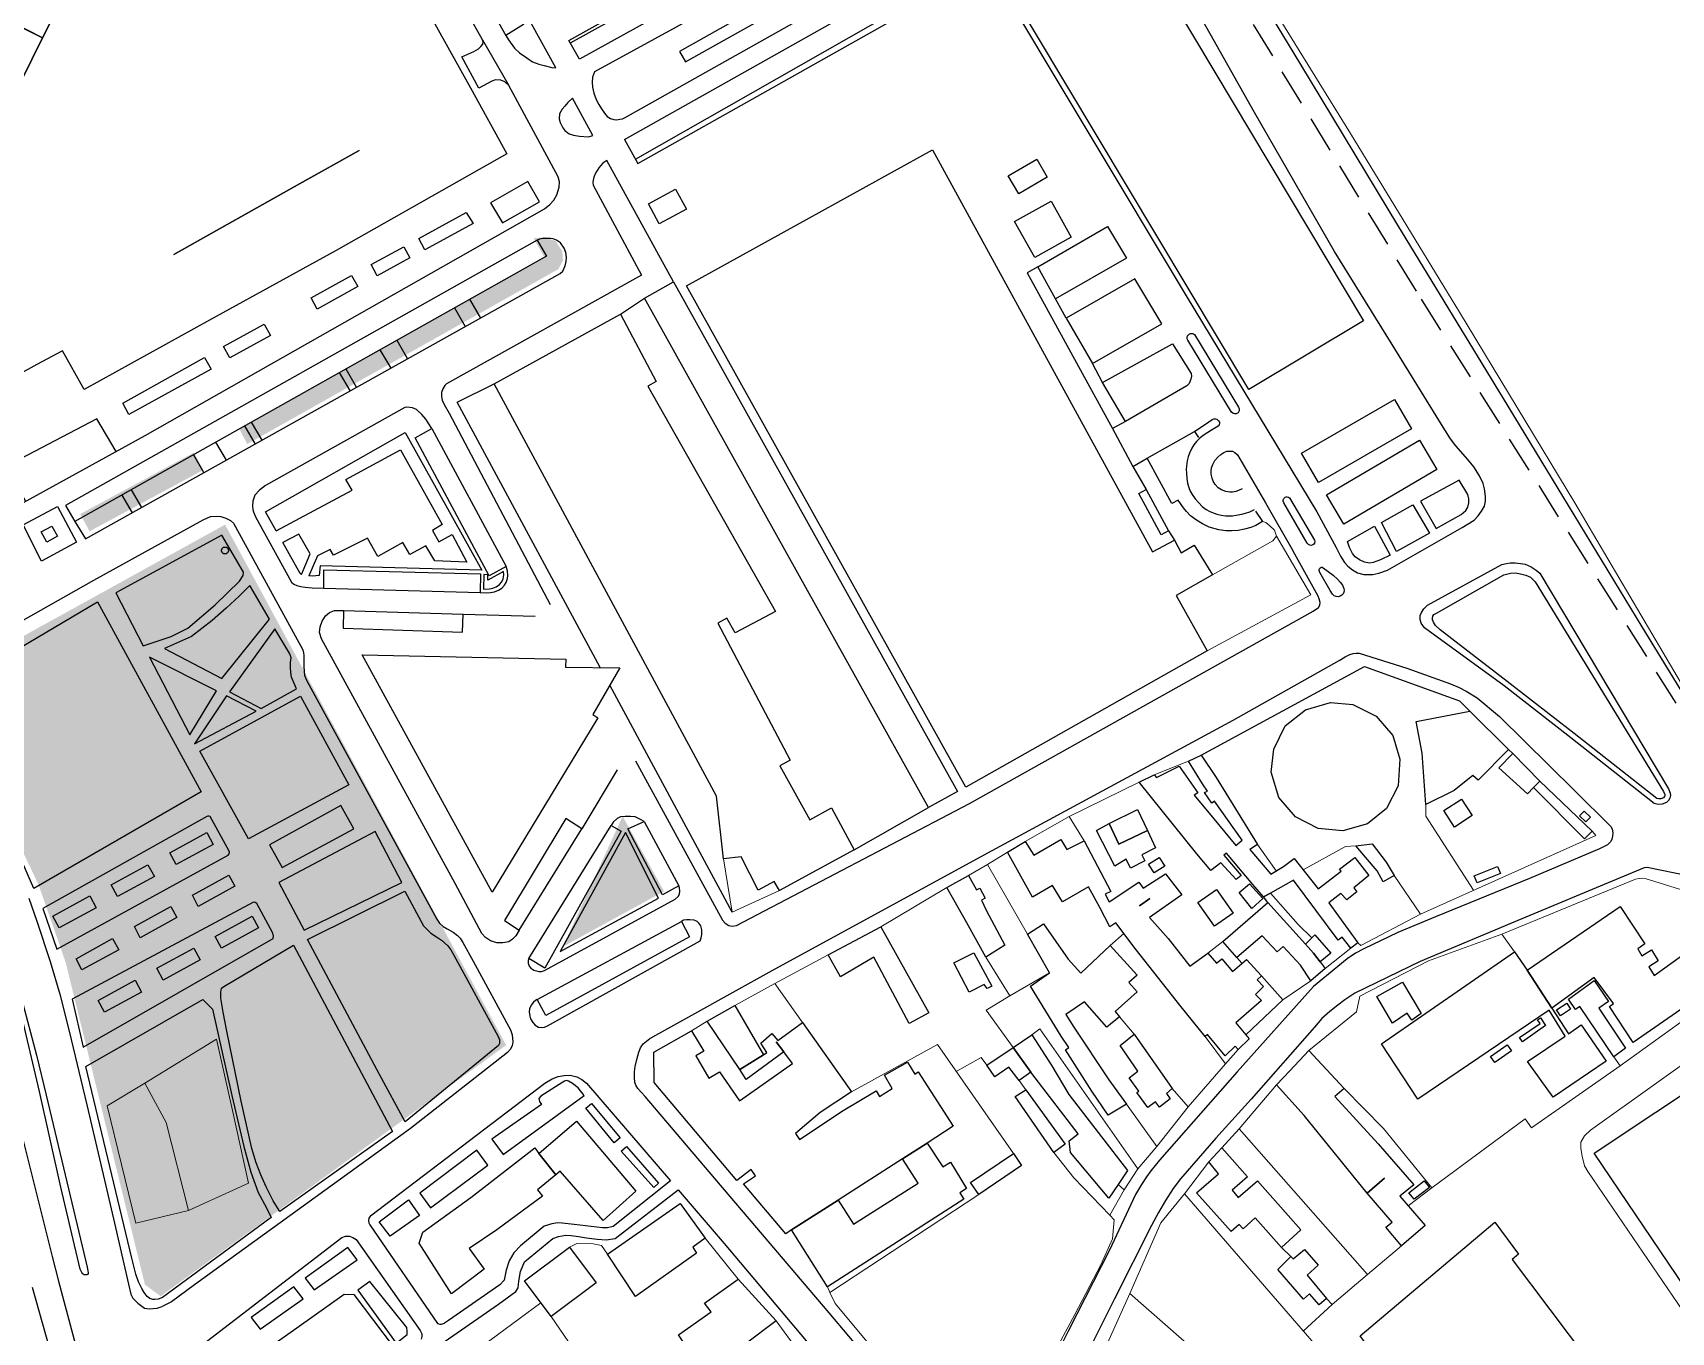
# Model space of a CAD drawing. Header units: metres. Extents: x -1319 to 2200, y -1209 to 1268.
# Drawn here: x -1086.7 to -640.7, y -487 to -133.4 of the extents above; entities that cross this region are included whole.
import ezdxf

# ---------------------------------------------------------------- set-up
doc = ezdxf.new("R2010")
doc.units = ezdxf.units.M
doc.linetypes.add('DASHED', pattern=[15, 10, -5])
for name, color, linetype, lineweight, true_color in [('CLADIRI_CONTUR', 7, 'Continuous', 25, 0x4b5962), ('LIMITA_INTERVENTIE', 7, 'DASHED', 25, 0xb65143), ('PARCELE_CONTUR', 7, 'Continuous', 13, 0xb58c63), ('PAVAJ', 7, 'Continuous', 25, 0xd1d6d2), ('STRAZI', 7, 'Continuous', 25, 0xc4cccb), ('VERDE_PLIN', 7, 'Continuous', 25, 0x286847)]:
    doc.layers.add(name, color=color, linetype=linetype, lineweight=lineweight, true_color=true_color)

msp = doc.modelspace()

# ---------------------------------------------------------------- hatches: boundary and pattern name
at = {"layer": 'VERDE_PLIN'}
h = msp.add_hatch(color=256, dxfattribs=at)
h.dxf.hatch_style = 1
h.paths.add_polyline_path([(-944.38, -190.06), (-947.35, -189.07), (-950.33, -189.33), (-947.32, -194.69), (-1030.45, -241.16), (-1028.28, -245.33), (-943.56, -197.71), (-942.33, -195.31), (-942.54, -192.86), (-944.38, -190.06)])
h = msp.add_hatch(color=256, dxfattribs=at)
h.dxf.hatch_style = 1
h.paths.add_polyline_path([(-1042.78, -247.66), (-1073.74, -264.38), (-1071.19, -269.08), (-1040.22, -252.37), (-1042.78, -247.66)])
h = msp.add_hatch(color=256, dxfattribs=at)
h.dxf.hatch_style = 1
h.paths.add_polyline_path([(-1108.86, -314), (-1108.46, -316.22), (-1085.11, -365.17), (-1077.69, -386.42), (-1056.12, -474.08), (-1051.86, -477.23), (-957.82, -408.9), (-1034.31, -267.26), (-1105.6, -306.63), (-1106.98, -307.86), (-1108.03, -309.42), (-1108.71, -311.58), (-1108.86, -314)])
h.paths.add_polyline_path([(-1034.34, -275.22), (-1034.43, -275.22), (-1034.53, -275.2), (-1034.63, -275.17), (-1034.72, -275.14), (-1034.8, -275.09), (-1034.89, -275.04), (-1034.96, -274.98), (-1035.03, -274.91), (-1035.09, -274.83), (-1035.14, -274.75), (-1035.19, -274.66), (-1035.22, -274.57), (-1035.25, -274.48), (-1035.26, -274.38), (-1035.27, -274.28), (-1035.26, -274.19), (-1035.25, -274.09), (-1035.22, -274), (-1035.19, -273.9), (-1035.14, -273.82), (-1035.09, -273.74), (-1035.03, -273.66), (-1034.96, -273.59), (-1034.88, -273.53), (-1034.8, -273.48), (-1034.71, -273.43), (-1034.62, -273.4), (-1034.53, -273.37), (-1034.43, -273.36), (-1034.33, -273.35), (-1034.23, -273.36), (-1034.14, -273.37), (-1034.04, -273.4), (-1033.95, -273.43), (-1033.86, -273.48), (-1033.78, -273.53), (-1033.71, -273.59), (-1033.64, -273.66), (-1033.58, -273.74), (-1033.52, -273.82), (-1033.48, -273.91), (-1033.44, -274), (-1033.42, -274.1), (-1033.41, -274.19), (-1033.4, -274.29), (-1033.41, -274.39), (-1033.42, -274.48), (-1033.45, -274.58), (-1033.48, -274.67), (-1033.53, -274.76), (-1033.58, -274.84), (-1033.64, -274.91), (-1033.71, -274.98), (-1033.79, -275.04), (-1033.87, -275.1), (-1033.96, -275.14), (-1034.05, -275.18), (-1034.14, -275.2), (-1034.24, -275.22), (-1034.34, -275.22)], flags=0)
h.paths.add_polyline_path([(-1057.72, -394.24), (-1066.89, -399.24), (-1068.16, -396.91), (-1058.98, -391.91), (-1057.72, -394.24)], flags=0)
h.paths.add_polyline_path([(-1041.78, -385.5), (-1050.96, -390.5), (-1052.23, -388.18), (-1043.05, -383.18), (-1041.78, -385.5)], flags=0)
h.paths.add_polyline_path([(-1025.91, -376.82), (-1035.08, -381.82), (-1036.35, -379.5), (-1027.17, -374.5), (-1025.91, -376.82)], flags=0)
h.paths.add_polyline_path([(-1070.06, -371.31), (-1079.23, -376.31), (-1080.5, -373.98), (-1071.32, -368.99), (-1070.06, -371.31)], flags=0)
h.paths.add_polyline_path([(-1054.24, -362.79), (-1063.42, -367.79), (-1064.69, -365.47), (-1055.51, -360.47), (-1054.24, -362.79)], flags=0)
h.paths.add_polyline_path([(-1038.25, -354.06), (-1047.42, -359.06), (-1048.69, -356.73), (-1039.52, -351.73), (-1038.25, -354.06)], flags=0)
h.paths.add_polyline_path([(-1014.11, -352.51), (-1012.83, -354.88), (-1017.68, -357.5), (-1018.96, -355.13), (-1014.11, -352.51)], flags=0)
h.paths.add_polyline_path([(-1008.98, -352.74), (-1011.41, -354.05), (-1012.69, -351.67), (-1010.27, -350.36), (-1008.98, -352.74)], flags=0)
h.paths.add_polyline_path([(-1002.57, -349.21), (-1007.43, -351.82), (-1008.71, -349.45), (-1003.86, -346.83), (-1002.57, -349.21)], flags=0)
h = msp.add_hatch(color=256, dxfattribs=at)
h.dxf.hatch_style = 1
h.paths.add_polyline_path([(-942.37, -382.11), (-914.84, -367.03), (-926.1, -346.6), (-942.37, -382.11)])

# ---------------------------------------------------------------- linework, layer by layer
at = {"layer": 'CLADIRI_CONTUR'}
for points in [[(-1092.74, -152.52), (-1083.99, -134.79), (-1066.25, -99.69), (-1083.99, -134.79), (-1092.74, -152.52)], [(-724.41, -211.79), (-755.65, -230.47), (-821.95, -119.6), (-790.71, -100.92), (-724.41, -211.79)], [(-1014.1, -174.53), (-997.8, -165.41), (-1014.1, -174.53), (-1048.27, -193.72), (-1014.1, -174.53)], [(-832.67, -338.73), (-908.71, -202.25), (-841.72, -165.26), (-781.85, -274.63), (-775.9, -271.52), (-774.09, -274.94), (-770.57, -272.89), (-765.59, -280.93), (-775.4, -286.5), (-767.02, -301.59), (-832.67, -338.73)], [(-818.31, -177.23), (-821.16, -172.36), (-813.4, -167.82), (-810.55, -172.69), (-818.31, -177.23)], [(-916.16, -185.38), (-919.07, -179.98), (-911.67, -175.99), (-908.76, -181.38), (-916.16, -185.38)], [(-813.94, -194.58), (-819.44, -184.78), (-809.51, -179.21), (-804.02, -189.01), (-813.94, -194.58)], [(-842.89, -344.27), (-920.17, -205.59), (-912.24, -201.17), (-834.95, -339.85), (-842.89, -344.27)], [(-898.62, -358.16), (-900.53, -341.13), (-961.11, -228.9), (-926.68, -209.96), (-917.01, -228.31), (-919.23, -229.6), (-884.54, -290.86), (-895.43, -296.7), (-897.71, -292.71), (-900.22, -294.03), (-880.47, -331.39), (-883.35, -332.89), (-875.18, -347.59), (-869.27, -344.35), (-863.09, -355.74), (-883.45, -366.8), (-884.83, -364.33), (-889.21, -366.73), (-893.86, -357.69), (-898.62, -358.16)], [(-711.39, -241.21), (-736.74, -255.83), (-741.37, -247.8), (-716.02, -233.19), (-711.39, -241.21)], [(-704.46, -252.28), (-729.81, -267.15), (-734.52, -259.12), (-709.17, -244.25), (-704.46, -252.28)], [(-777.5, -268.97), (-779.51, -270.05), (-785.62, -258.77), (-783.62, -257.68), (-777.5, -268.97)], [(-1035.14, -273.82), (-1035.09, -273.74), (-1035.03, -273.66), (-1034.96, -273.59), (-1034.88, -273.53), (-1034.8, -273.48), (-1034.71, -273.43), (-1034.62, -273.4), (-1034.53, -273.37), (-1034.43, -273.36), (-1034.33, -273.35), (-1034.23, -273.36), (-1034.14, -273.37), (-1034.04, -273.4), (-1033.95, -273.43), (-1033.86, -273.48), (-1033.78, -273.53), (-1033.71, -273.59), (-1033.64, -273.66), (-1033.58, -273.74), (-1033.52, -273.82), (-1033.48, -273.91), (-1033.44, -274), (-1033.42, -274.1), (-1033.41, -274.19), (-1033.4, -274.29), (-1033.41, -274.39), (-1033.42, -274.48), (-1033.45, -274.58), (-1033.48, -274.67), (-1033.53, -274.76), (-1033.58, -274.84), (-1033.64, -274.91), (-1033.71, -274.98), (-1033.79, -275.04), (-1033.87, -275.1), (-1033.96, -275.14), (-1034.05, -275.18), (-1034.14, -275.2), (-1034.24, -275.22), (-1034.34, -275.22), (-1034.43, -275.22), (-1034.53, -275.2), (-1034.63, -275.17), (-1034.72, -275.14), (-1034.8, -275.09), (-1034.89, -275.04), (-1034.96, -274.98), (-1035.03, -274.91), (-1035.09, -274.83), (-1035.14, -274.75), (-1035.19, -274.66), (-1035.22, -274.57), (-1035.25, -274.48), (-1035.26, -274.38), (-1035.27, -274.28), (-1035.26, -274.19), (-1035.25, -274.09), (-1035.22, -274), (-1035.19, -273.9), (-1035.14, -273.82)], [(-932.9, -319.79), (-961.64, -367.3), (-997.01, -302.69), (-941.57, -303.85), (-941.68, -306.02), (-926.91, -306.25), (-934.19, -318.93), (-932.9, -319.79)], [(-727.33, -316.24), (-720.98, -319.42), (-716.5, -324.64), (-714.56, -331.06), (-715.03, -338.29), (-718.22, -344.53), (-723.35, -348.65), (-730.06, -350.6), (-736.76, -349.94), (-742.93, -346.79), (-747.54, -341.55), (-749.63, -334.63), (-748.84, -328.4), (-745.76, -321.98), (-740.25, -317.63), (-733.41, -315.63), (-727.33, -316.24)], [(-693.22, -336.79), (-694.65, -335.49), (-699.8, -339.58), (-707.47, -343.37), (-708.53, -329.41), (-708.53, -329.41), (-710.14, -320.8), (-695.53, -318), (-684.97, -328.42), (-693.22, -336.79)], [(-764.97, -342.49), (-765.78, -343.03), (-767.7, -340.13), (-766.92, -339.76), (-768.3, -337.77), (-768.3, -337.77), (-772.13, -331.64), (-768.66, -329.96), (-764.6, -336.05), (-753.28, -354.28), (-755.37, -355.64), (-749.67, -362.34), (-746.26, -360.28), (-746.26, -360.28), (-743.36, -358.15), (-736.78, -366.32), (-730.53, -361.56), (-730.97, -361.01), (-726.77, -357.81), (-723, -362.78), (-727.13, -366.13), (-726.27, -367.16), (-729, -369.36), (-730.61, -367.6), (-733.86, -370.14), (-726.02, -381.03), (-727.89, -382.53), (-730.28, -379.48), (-731.35, -380.3), (-743.49, -363.99), (-749.76, -367.51), (-751.63, -368.57), (-754.56, -365.2), (-761.78, -356.66), (-762.49, -357.23), (-757.77, -362.73), (-759.09, -363.82), (-763.33, -359.27), (-766.03, -361.4), (-769.82, -356.87), (-785.47, -337.38), (-781.44, -335.3), (-780.78, -336.05), (-774.64, -332.95), (-769.52, -340.23), (-770.5, -340.9), (-765.18, -347.31), (-759.24, -354.57), (-757.52, -353.13), (-764.97, -342.49)], [(-679.78, -340.51), (-687.58, -333.43), (-683.82, -329.5), (-676.43, -337.07), (-678.17, -338.82), (-679.78, -340.51)], [(-662.21, -350.68), (-664.34, -352.72), (-678.17, -338.82), (-676.43, -337.07), (-662.21, -350.68)], [(-694.91, -346.43), (-699.71, -349.55), (-702.62, -345.07), (-697.82, -341.96), (-694.91, -346.43)], [(-785.99, -344.81), (-783.26, -350.49), (-791.01, -354.23), (-793.66, -348.62), (-785.99, -344.81)], [(-662.71, -346.89), (-663.95, -348.17), (-665.65, -346.52), (-664.41, -345.24), (-662.71, -346.89)], [(-789.04, -358.32), (-792.16, -360.19), (-797.14, -350.49), (-793.66, -348.62), (-791.01, -354.23), (-783.26, -350.49), (-781.08, -355.22), (-784.76, -357.08), (-783.96, -358.78), (-787.91, -360.71), (-789.04, -358.32)], [(-778.31, -362.3), (-773.9, -367.99), (-782.66, -374.15), (-777.66, -379.86), (-771.68, -387.41), (-766.82, -383.87), (-764.5, -386.63), (-763.02, -385.45), (-760.15, -388.82), (-756.28, -385.55), (-752.2, -390.03), (-753.4, -391.09), (-751.7, -392.91), (-753.87, -395.12), (-752.2, -396.73), (-759.16, -402.87), (-755.59, -407.14), (-758.55, -410.11), (-759.38, -409.15), (-762.14, -411.84), (-766.88, -406.02), (-767.52, -406.59), (-774.06, -398.45), (-786.63, -382.62), (-791.9, -375.59), (-793.53, -376.72), (-796.24, -371.47), (-799.28, -365.82), (-806.35, -369.93), (-809.1, -365.48), (-814.55, -368.66), (-821.34, -356.42), (-816.52, -353.45), (-814.2, -357.21), (-806.79, -352.98), (-805.24, -355.64), (-800.45, -353.28), (-793.26, -367.08), (-794.74, -367.82), (-793.68, -369.88), (-785.61, -364.59), (-784.46, -366.22), (-778.31, -362.3)], [(-718.25, -359.07), (-716.07, -362.76), (-719.09, -364.5), (-720.74, -361.5), (-726.57, -354.69), (-722.12, -354.12), (-718.25, -359.07)], [(-780.04, -357.86), (-778.57, -360.22), (-781.4, -361.97), (-782.94, -359.68), (-780.04, -357.86)], [(-693.53, -364.77), (-694.32, -362.85), (-687.99, -360.25), (-687.2, -362.17), (-693.53, -364.77)], [(-827.25, -384.94), (-832.38, -375.57), (-837.83, -366.04), (-831.97, -362.77), (-829.75, -366.66), (-828.84, -366.18), (-827.47, -368.88), (-828.47, -369.42), (-827.12, -372.13), (-827.12, -372.13), (-822.07, -381.67), (-827.25, -384.94)], [(-758.3, -367.38), (-755.52, -364.97), (-751.86, -368.99), (-754.83, -371.67), (-758.3, -367.38)], [(-782.58, -369.01), (-782.58, -369.01), (-785.41, -371.03), (-785.41, -371.03), (-782.58, -369.01)], [(-769.53, -370.12), (-764.43, -366.57), (-759.95, -373), (-765.05, -376.56), (-769.53, -370.12)], [(-740.24, -381.39), (-738.02, -383.83), (-736.22, -386.24), (-734.85, -388.04), (-738.83, -391.41), (-741.62, -387.1), (-746.31, -382.01), (-747.92, -383.53), (-752.03, -379.18), (-758.97, -385.09), (-762.71, -380.7), (-750.49, -370.04), (-740.24, -381.39)], [(-740.24, -381.39), (-750.49, -370.04), (-751.63, -368.57), (-749.76, -367.51), (-742.25, -376.05), (-738.51, -379.69), (-740.24, -381.39)], [(-626.54, -391.22), (-651.06, -408.22), (-657.46, -398.34), (-656.45, -397.61), (-661.69, -390.45), (-673.15, -398.84), (-679.95, -388.53), (-654.55, -371.18), (-647.85, -381.32), (-649.83, -382.73), (-648.74, -384.55), (-646.03, -382.97), (-644.26, -385.97), (-646.8, -387.59), (-645.35, -389.98), (-633.36, -381.37), (-626.54, -391.22)], [(-842.74, -400.07), (-848.13, -403), (-857.76, -384.96), (-866.83, -390.3), (-870.12, -384.32), (-855.81, -376.69), (-842.74, -400.07)], [(-793.75, -418.37), (-789, -424.93), (-793.95, -427.93), (-798.36, -421.4), (-805.57, -410.21), (-804.66, -409.5), (-806.78, -406.41), (-815.08, -392.89), (-809.94, -389.18), (-815.9, -378.74), (-811.56, -375.87), (-804.8, -385.48), (-801.43, -389.28), (-793.38, -381.79), (-786.02, -389.89), (-788.29, -391.86), (-786.09, -394.42), (-792.08, -399.78), (-790.85, -401.18), (-794.29, -404.01), (-800.39, -397.1), (-805.46, -400.6), (-803.28, -404.05), (-793.75, -418.37)], [(-733.3, -383.9), (-736.22, -386.24), (-738.02, -383.83), (-740.24, -381.39), (-738.51, -379.69), (-737.68, -378.9), (-733.3, -383.9)], [(-826.92, -393.49), (-827.69, -392.42), (-831.74, -394.47), (-835.98, -386.52), (-830.52, -383.79), (-825.57, -392.85), (-826.92, -393.49)], [(-673.15, -398.84), (-668.64, -405.78), (-665.2, -403.39), (-658.4, -413.23), (-672.86, -423.03), (-679.78, -413.38), (-669.56, -406.46), (-673.91, -399.35), (-709.7, -423.57), (-719.57, -408.51), (-683.35, -383.54), (-679.95, -388.53), (-673.15, -398.84), (-673.15, -398.84)], [(-708.72, -400.29), (-711.32, -402.11), (-712.53, -400.22), (-716.54, -402.88), (-720.78, -395.65), (-713.88, -391.73), (-708.72, -400.29)], [(-666.76, -399.16), (-668.65, -396.43), (-661.69, -391.33), (-657.81, -396.99), (-660.41, -398.88), (-653.11, -409.69), (-656.32, -412.07), (-665.61, -398.39), (-666.76, -399.16)], [(-887.78, -411.5), (-894.25, -415.54), (-903.14, -402.34), (-895.6, -398.13), (-887.78, -411.5)], [(-668.07, -399.1), (-670.83, -400.88), (-671.88, -399.27), (-669.11, -397.48), (-668.07, -399.1)], [(-879.07, -432.98), (-878, -434.56), (-866.04, -426.68), (-857.14, -421.36), (-856.2, -422.9), (-852.78, -420.69), (-854.83, -417.06), (-848.57, -413.51), (-846.59, -416.77), (-845.65, -416.17), (-836.15, -430.96), (-843.21, -435.57), (-849.95, -439.82), (-867.43, -451.1), (-880.1, -459.15), (-881.65, -460.2), (-893.19, -446.66), (-889.95, -444.47), (-891.1, -442.72), (-895.06, -445.7), (-917.5, -419.06), (-917.6, -410.8), (-907.32, -405.01), (-904.02, -410.53), (-906.21, -411.81), (-902.64, -417.88), (-899.76, -416.19), (-894.32, -424.03), (-879.86, -413.93), (-882.26, -410.73), (-892.46, -418.25), (-894.25, -415.54), (-887.78, -411.5), (-886.82, -410.87), (-888.52, -408.34), (-885.46, -405.75), (-883.82, -407.62), (-877.14, -402.78), (-863.8, -421.57), (-872.35, -427.23), (-879.07, -432.98)], [(-681.21, -408.03), (-681.99, -406.81), (-676.37, -403.01), (-677.06, -402.03), (-676.27, -401.49), (-674.92, -403.55), (-681.21, -408.03)], [(-559.07, -480.47), (-609.87, -514.9), (-661.68, -438.29), (-611.02, -404.63), (-559.07, -480.47)], [(-884.35, -408), (-884.35, -408), (-882.26, -410.73), (-884.35, -408)], [(-815.03, -416.22), (-818.2, -418.56), (-820.99, -414.85), (-824.8, -417.51), (-827.02, -414.36), (-819.85, -409.5), (-815.03, -416.22)], [(-804.22, -438.07), (-804.56, -434.97), (-802.14, -433.05), (-813.86, -417.76), (-815.03, -416.22), (-819.85, -409.5), (-814.75, -406.1), (-809.31, -414.52), (-804.63, -422.36), (-788.66, -443.04), (-791.19, -446.85), (-793.78, -450.57), (-804.22, -438.07)], [(-778.11, -422.07), (-777.04, -423.55), (-779.97, -425.78), (-781.11, -424.29), (-783.17, -425.88), (-786.13, -421.81), (-785.59, -421.43), (-788.26, -417.76), (-785.9, -416.02), (-790.68, -409.02), (-786.87, -405.93), (-776.56, -420.72), (-778.11, -422.07)], [(-685.35, -408.82), (-684.18, -410.49), (-688.68, -413.63), (-689.85, -411.95), (-685.35, -408.82)], [(-740.6, -428.02), (-748.13, -419.68), (-744.49, -415.86), (-744.49, -415.86), (-739.29, -410.39), (-729.74, -420.68), (-732.25, -422.88), (-720.49, -435.75), (-710.75, -446.87), (-714.58, -450), (-707.71, -458.01), (-714.11, -463.54), (-718.35, -458.44), (-716.67, -457.07), (-723.45, -449.14), (-740.6, -428.02)], [(-805.63, -435.88), (-808.7, -438.13), (-819.26, -422.85), (-816.38, -421.09), (-805.63, -435.88)], [(-922.53, -448.61), (-931.39, -456.61), (-943.15, -443.18), (-944.28, -444.16), (-948.95, -438.35), (-938.65, -429.59), (-922.53, -448.61)], [(-967.42, -450.34), (-950.01, -436.87), (-948.95, -438.35), (-944.28, -444.16), (-949.26, -448.28), (-947.89, -450.01), (-960.38, -459.14), (-967.89, -464.19), (-963.78, -469.87), (-972.64, -476.54), (-981.46, -462.79), (-980.52, -459.83), (-967.42, -450.34)], [(-845.64, -446.49), (-849.95, -439.82), (-843.21, -435.57), (-838.97, -442.04), (-836.88, -440.73), (-832.5, -447.87), (-834.35, -449.12), (-833.27, -450.83), (-870.33, -474.65), (-880.1, -459.15), (-867.43, -451.1), (-863.26, -457.64), (-845.64, -446.49)], [(-756.04, -444.69), (-760.18, -448.37), (-758.58, -450.33), (-753.33, -445.78), (-741.47, -459.16), (-746.79, -463.98), (-753.9, -455.86), (-757.24, -458.86), (-758.28, -457.73), (-760.49, -459.61), (-769.94, -449.09), (-763.88, -443.89), (-766.53, -440.67), (-762.98, -436.81), (-756.04, -444.69)], [(-817.51, -441.62), (-829.17, -449.57), (-831.39, -446.32), (-819.73, -438.37), (-817.51, -441.62)], [(-718.76, -445.08), (-718.76, -445.08), (-723.45, -449.14), (-718.76, -445.08)], [(-707.91, -445.86), (-706.46, -447.61), (-710.69, -450.83), (-712.1, -449.08), (-707.91, -445.86)], [(-906.97, -463.9), (-905.96, -465.51), (-922.6, -477.27), (-930.18, -465.78), (-910.44, -452), (-903.6, -461.45), (-906.97, -463.9)], [(-663.44, -494.41), (-676.04, -504.56), (-688.06, -513.99), (-699.32, -523.25), (-719.43, -496.2), (-725.37, -488), (-688.75, -457.07), (-682.29, -465.76), (-683.99, -467.23), (-663.44, -494.41)], [(-933.32, -473.59), (-945.58, -482.75), (-952.82, -473.06), (-940.56, -463.9), (-933.32, -473.59)], [(-744.24, -466.44), (-743.63, -467.08), (-740.54, -464.49), (-736.77, -468.74), (-739.83, -471.51), (-734.55, -477.85), (-736.55, -479.54), (-739.11, -476.59), (-740.81, -478.01), (-747.81, -469.97), (-744.24, -466.44)], [(-910.86, -487.77), (-902.03, -481.43), (-903.78, -479.09), (-894.64, -472.54), (-884.36, -483.92), (-909.63, -502.96), (-914.45, -496.09), (-908.28, -491.65), (-910.86, -487.77)], [(-997.46, -497.75), (-1002.71, -490.64), (-1008.14, -494.92), (-1009.28, -493.33), (-1011.57, -495.29), (-1010.88, -496.31), (-1016.95, -500.83), (-1015.46, -502.65), (-1017.79, -505.34), (-1013.61, -506.59), (-1016.41, -516.53), (-1032.85, -512.11), (-1028.67, -497.19), (-1026.51, -494.09), (-1014.77, -485.82), (-1001.94, -476.66), (-999.28, -476.79), (-988.53, -490.94), (-997.46, -497.75)]]:
    msp.add_lwpolyline(points, close=True, dxfattribs=at)
msp.add_lwpolyline([(-979.88, -126.25), (-967.47, -148.42), (-957.58, -166.37), (-1004.07, -192.67), (-1038.56, -211.63), (-1072.66, -230.46), (-1072.66, -230.46), (-1078.56, -219.94), (-1085.52, -223.72), (-1104.32, -233.99), (-1134.94, -177.95), (-1116.14, -167.68), (-1111.09, -164.46), (-1115.6, -155.3), (-1101.61, -126.04), (-1083.99, -134.79), (-1101.55, -125.92)], dxfattribs=at)
at = {"layer": 'LIMITA_INTERVENTIE'}
msp.add_lwpolyline([(-777.95, -92.81), (-708.79, -205.91), (-637.4, -319.06), (-621.32, -348.3), (-602.52, -376.86), (-577.73, -400.07), (-531.44, -357), (-471.65, -306.41), (-388.05, -236.36), (-327.6, -183.05), (-308.76, -150.97), (-299.9, -144.02), (-291.98, -130.58), (-507.35, -13.82), (-531.17, -0.14), (-554.31, 15.8), (-573.48, 33), (-777.95, -92.81)], close=True, dxfattribs=at)
at = {"layer": 'PARCELE_CONTUR'}
for points in [[(-767.54, -96.82), (-727.96, -160.83), (-698.29, -209.47), (-666.94, -261.33), (-634, -317.21), (-633.43, -317.66), (-632.79, -318.18), (-631.96, -318.45), (-631.1, -318.16), (-626.79, -315.43)], [(-751.96, -266.44), (-751.03, -266.7), (-749.93, -267.54), (-748.72, -268.79), (-748.13, -270.44), (-749.16, -271.65), (-765.59, -280.93)], [(-748.13, -270.44), (-738.76, -286.33), (-767.02, -301.59)], [(-684.97, -328.42), (-683.82, -329.5)], [(-781.44, -335.3), (-772.13, -331.64)], [(-804.54, -346.7), (-785.47, -337.38)], [(-707.47, -343.37), (-707.51, -346.62), (-694.49, -366.76)], [(-816.52, -353.45), (-804.54, -346.7), (-800.45, -353.28)], [(-708.94, -373.25), (-661.25, -351.82), (-662.21, -350.68)], [(-826.78, -359.77), (-821.34, -356.42)], [(-753.28, -354.28), (-748.25, -361.48)], [(-726.57, -354.69), (-729.38, -354.83), (-740.89, -361.21)], [(-898.62, -358.16), (-896.33, -372.68), (-883.45, -366.8)], [(-831.97, -362.77), (-826.78, -359.77), (-815.9, -378.74)], [(-726.02, -381.03), (-725.2, -381.79), (-708.94, -373.25), (-716.07, -362.76)], [(-656.32, -412.07), (-654.6, -414.5), (-616.07, -386.73), (-635.81, -367.28), (-647.79, -363.51), (-648.56, -363.47), (-649.44, -363.55), (-650.46, -363.77), (-686.84, -378.71), (-683.35, -383.54)], [(-855.81, -376.69), (-837.83, -366.04)], [(-793.38, -381.79), (-789.69, -378.54)], [(-686.84, -378.71), (-706.76, -385.96), (-725.48, -395.56), (-726.32, -399.81), (-739.29, -410.39)], [(-766.82, -383.87), (-762.71, -380.7)], [(-734.85, -388.04), (-727.89, -382.53)], [(-877.14, -402.78), (-884.68, -392.12), (-870.12, -384.32)], [(-827.25, -384.94), (-820.73, -395.52), (-809.94, -389.18)], [(-758.97, -385.09), (-757.54, -386.61)], [(-895.6, -398.13), (-884.68, -392.12)], [(-756.5, -406.05), (-746.41, -396.58), (-752.2, -390.03)], [(-746.41, -396.58), (-738.83, -391.41)], [(-819.85, -409.5), (-827.14, -399.41), (-820.73, -395.52)], [(-609.15, -393.84), (-662.63, -432), (-664.31, -433.54), (-665.26, -435.3), (-665.26, -437.06), (-664.97, -439.11), (-664.31, -441.75), (-663.43, -443.29), (-613.05, -517.15)], [(-790.85, -401.18), (-786.87, -405.93)], [(-907.32, -405.01), (-903.14, -402.34)], [(-789.58, -448.27), (-785.84, -442.55), (-812.51, -404.46), (-814.75, -406.1)], [(-1056.17, -419.25), (-1036.68, -407.31), (-1032.43, -425.9), (-1027.93, -446.5), (-1044.23, -453.9)], [(-863.8, -421.57), (-840.44, -408.75), (-819.73, -438.37)], [(-772.14, -425.7), (-762.05, -413.95), (-767.52, -406.59)], [(-762.05, -413.95), (-758.55, -410.11)], [(-827.02, -414.36), (-828.53, -412.22), (-835.32, -416.07)], [(-729.74, -420.68), (-719, -431.56), (-705.81, -447.75), (-680.46, -428.96), (-678.74, -431.42), (-654.6, -414.5)], [(-818.2, -418.56), (-816.38, -421.09)], [(-1066.43, -425.37), (-1058.62, -457.31), (-1044.23, -453.9), (-1050.31, -429.98), (-1056.17, -419.25), (-1066.43, -425.37)], [(-780.72, -436.49), (-772.14, -425.7), (-776.56, -420.72)], [(-748.13, -419.68), (-758.26, -431.64), (-723.32, -471.31), (-714.11, -463.54)], [(-789, -424.93), (-780.72, -436.49), (-785.84, -442.55)], [(-758.26, -431.64), (-762.98, -436.81)], [(-808.7, -438.13), (-803.28, -444.97), (-793.46, -455.12), (-789.58, -448.27), (-791.19, -446.85)], [(-766.53, -440.67), (-773.21, -449.37), (-737.9, -490.13), (-744.6, -497.27)], [(-829.17, -449.57), (-869.67, -476.18)], [(-753.97, -504.55), (-756.43, -506.69), (-764.34, -497.24), (-788.04, -476.47), (-779.65, -457.24), (-773.21, -449.37)], [(-705.81, -447.75), (-712.33, -452.63)], [(-870.33, -474.65), (-869.67, -476.18), (-868.24, -479.22), (-838.13, -515.3), (-835.64, -515.96), (-831.32, -516.03), (-828.24, -514.86), (-821.24, -508.63), (-817.14, -504.05), (-812.05, -496.91), (-808.72, -492.77), (-803, -482.15), (-795.93, -468.67), (-792.75, -461.56), (-792.34, -456.47), (-793.46, -455.12)], [(-940.56, -463.9), (-938.59, -462.83), (-934.12, -462.97), (-931.85, -463.39), (-930.18, -465.78)], [(-903.6, -461.45), (-894.64, -472.54)], [(-746.79, -463.98), (-744.24, -466.44)], [(-734.55, -477.85), (-732.99, -479.51), (-723.32, -471.31)], [(-788.04, -476.47), (-795.73, -493.61), (-790.42, -498.34)], [(-898.22, -516.31), (-931.63, -543.37), (-966.06, -492.09), (-948.39, -478.99)], [(-732.99, -479.51), (-740.85, -486.72)], [(-945.58, -482.75), (-929.07, -506.89), (-914.45, -496.09)], [(-884.36, -483.92), (-878.21, -492.22)]]:
    msp.add_lwpolyline(points, dxfattribs=at)
at = {"layer": 'PAVAJ'}
for points in [[(-1002.22, -55.24), (-997.11, -52.63), (-980.55, -82.92), (-953.08, -131.12), (-957.9, -134.18)], [(-937.82, -140.59), (-940.72, -135.48), (-856.03, -88.3), (-852.48, -94.25)], [(-940.32, -136.17), (-855.51, -89.18)], [(-909.02, -141.28), (-853.89, -110.41), (-855.57, -107.48), (-910.59, -138.54), (-909.02, -141.28)], [(-922.61, -167.84), (-838.95, -120.13), (-841.99, -115.13)], [(-944.25, -142.99), (-950.92, -130.97)], [(-934.21, -161.39), (-939.78, -151.19)], [(-925.61, -162.42), (-921.98, -168.98)], [(-912.24, -201.17), (-930.42, -168.15)], [(-958.78, -185.09), (-948.71, -179.38), (-951.9, -173.9), (-962.04, -179.73), (-958.78, -185.09)], [(-981.58, -189.4), (-968.69, -182.34), (-966.78, -185.27), (-979.93, -192.48), (-981.58, -189.4)], [(-949.4, -189.89), (-1077.73, -262.03), (-1075.21, -266.41)], [(-994.53, -196.51), (-985.67, -191.65), (-984.02, -194.62), (-992.88, -199.59), (-994.53, -196.51)], [(-1010.88, -205.54), (-999.89, -199.46), (-998.14, -202.48), (-1009.23, -208.62), (-1010.88, -205.54)], [(-813.07, -197.09), (-815.97, -198.75), (-792.78, -241.1)], [(-971.9, -208.26), (-968.93, -213.38)], [(-967.8, -205.95), (-964.82, -211.08)], [(-926.68, -209.96), (-920.17, -205.59)], [(-805.41, -211.08), (-808.27, -205.77)], [(-1034.7, -218.83), (-1023.71, -212.75), (-1021.96, -215.77), (-1033.05, -221.9), (-1034.7, -218.83)], [(-987.6, -217.1), (-984.66, -222.16)], [(-1062.13, -234.21), (-1039.95, -221.79), (-1038.12, -224.91), (-1060.48, -237.29), (-1062.13, -234.21)], [(-992.15, -219.66), (-989.22, -224.71)], [(-1003.22, -225.89), (-1000.31, -230.91)], [(-1001.44, -224.89), (-998.52, -229.91)], [(-795.49, -228.59), (-798.21, -223.42)], [(-932.22, -306.17), (-971.16, -233.97), (-961.11, -228.9)], [(-1063.98, -247.35), (-1069.26, -238.43), (-1093.81, -251.33), (-1088.63, -260.91)], [(-1028.99, -240.39), (-1026.12, -245.33)], [(-1027.17, -239.37), (-1024.31, -244.31)], [(-1036.91, -244.85), (-1034.06, -249.76)], [(-1020.41, -268.97), (-1023.35, -263.74), (-985.28, -242.2), (-964.43, -279.66), (-1008.42, -278.51), (-1008.7, -281.1), (-1010.55, -281.3), (-1011.5, -281.23)], [(-978.05, -241.12), (-957.77, -278.66)], [(-753.85, -263.57), (-751.96, -266.44), (-753.77, -267.49), (-755.13, -268.07), (-756.87, -268.53), (-758.59, -268.86), (-760.26, -268.95), (-761.91, -268.92), (-763.83, -268.7), (-766.45, -267.96), (-768.3, -267.08), (-769.93, -266.06), (-771.52, -264.83), (-772.6, -263.72), (-773.46, -262.65), (-774.93, -260.64), (-776.59, -261.52), (-783.32, -249.21), (-770.42, -241.88), (-769.34, -243.58)], [(-1042.92, -248.24), (-1040.08, -253.12)], [(-1020.41, -268.97), (-999.76, -257.9), (-1001.44, -254.97), (-986.57, -246.92), (-975.22, -267.21), (-977.85, -268.89), (-976.1, -271.9), (-972.5, -269.94), (-968.48, -277.46), (-977.19, -277.1), (-979.69, -273), (-984.01, -275.41), (-985.91, -272.12), (-992.72, -275.93), (-995.58, -270.98), (-1004.81, -275.6), (-1005.7, -274.07), (-1009.17, -275.71), (-1011.5, -281.23)], [(-787.22, -251.48), (-783.62, -257.68)], [(-1059.85, -257.77), (-1057.04, -262.6)], [(-708.91, -260.84), (-704.64, -268.28), (-697.9, -264.48), (-696.62, -263.39), (-696.03, -262.51), (-695.74, -261.37), (-695.81, -260.27), (-696.07, -259.1), (-698.41, -255.14), (-708.91, -260.84)], [(-1089.25, -267.34), (-1079.95, -262.32), (-1074.75, -271.99), (-1084.24, -277.19), (-1089.25, -267.34)], [(-1062.4, -259.2), (-1059.6, -264.03)], [(-719.56, -266.66), (-711.07, -261.9), (-706.52, -269.56), (-715.43, -274.54), (-719.56, -266.66)], [(-1084.36, -269.21), (-1081.49, -267.67), (-1079.95, -270.44), (-1082.81, -272.03), (-1084.36, -269.21)], [(-1064.09, -285.86), (-1056.62, -300.22), (-1048.96, -297.69), (-1044.49, -295.42), (-1037.02, -289.12), (-1030.36, -282.63), (-1029.4, -281.1), (-1029.33, -280.18), (-1035.23, -270.14), (-1064.09, -285.86)], [(-1013.52, -280.83), (-1011.15, -275.19), (-1014.21, -269.88), (-1018.63, -272.15)], [(-777.5, -268.97), (-775.9, -271.52)], [(-728.79, -271.83), (-721.43, -267.69), (-717.18, -275.56), (-719.86, -276.85), (-721.84, -277.54), (-722.79, -277.73), (-724.14, -277.51), (-725.5, -276.85), (-726.74, -276), (-727.48, -275.12), (-728.28, -273.48), (-728.79, -271.83)], [(-1013.52, -280.83), (-1013.91, -280.57), (-1018.63, -272.15)], [(-963.88, -280.87), (-964, -284.81), (-962.36, -284.69), (-961.42, -284.52), (-960.49, -284.22), (-959.65, -283.56), (-959, -282.78), (-958.63, -281.98), (-958.48, -280.89), (-958.57, -279.97), (-962.79, -282.35), (-962.79, -280.91), (-963.88, -280.87)], [(-1027.61, -283.84), (-1030.47, -286.74), (-1033.98, -289.96), (-1037.83, -293.33), (-1040.65, -295.56), (-1043.47, -297.72), (-1050.81, -300.98), (-1035.19, -309.12), (-1022.22, -292.96), (-1027.61, -283.84)], [(-1007.45, -284.52), (-964.92, -285.74)], [(-1069.05, -288.31), (-1040.85, -339.96), (-1086.38, -366.29), (-1091.88, -353.61), (-1096.06, -344.27), (-1102.28, -331.12), (-1105.72, -324.76), (-1107.62, -321.61), (-1108.76, -318.38), (-1108.98, -316.66), (-1108.83, -314.94), (-1108.47, -313.36), (-1107.81, -312.05), (-1106.6, -310.87), (-1104.55, -309.26), (-1069.05, -288.31)], [(-1002.08, -290.62), (-969.5, -291.64)], [(-1033.08, -312.72), (-1024.5, -317.32), (-1014.9, -311.9), (-1016.22, -308.75), (-1016.44, -307.54), (-1016.51, -306.11), (-1016.47, -304.76), (-1016.36, -303.48), (-1016.69, -302.41), (-1020.76, -295.6), (-1033.08, -312.72)], [(-1043.93, -324.43), (-1036.67, -312.52), (-1054.92, -303.29), (-1043.93, -324.43)], [(-768.66, -329.96), (-724.14, -305.86), (-698.36, -315.16), (-695.53, -318)], [(-896.33, -372.68), (-929.62, -310.97)], [(-1042.61, -326.92), (-1025.83, -318.02), (-1033.89, -313.88), (-1042.61, -326.92)], [(-1041.22, -328.93), (-1013.82, -313.91), (-1000.67, -338.05), (-1027.92, -352.78), (-1041.22, -328.93)], [(-1080.13, -382.76), (-1033.47, -357.19), (-1033.18, -356.86), (-1033.14, -356.42), (-1033.23, -356.07), (-1038.34, -346.64), (-1038.71, -346.55), (-1039.02, -346.57), (-1039.27, -346.7), (-1083.91, -371.73), (-1080.13, -382.76)], [(-1018.8, -360.58), (-999.24, -350.07), (-1002.83, -343.73), (-1022.24, -354.39), (-1018.8, -360.58)], [(-863.09, -355.74), (-842.89, -344.27)], [(-1037.57, -354.26), (-1047.62, -359.74), (-1049.37, -356.53), (-1039.32, -351.06), (-1037.57, -354.26)], [(-1012.83, -377.65), (-986.16, -364.68), (-993.42, -350.76), (-1019.68, -364.64), (-1012.83, -377.65)], [(-954.24, -377.64), (-937.25, -350.03)], [(-951.67, -385.35), (-929.27, -349.1)], [(-943.08, -383.42), (-916.37, -368.94), (-925.35, -351.05), (-943.08, -383.42)], [(-920.25, -348), (-910.85, -365.54)], [(-1053.56, -362.99), (-1063.62, -368.47), (-1065.36, -365.27), (-1055.31, -359.79), (-1053.56, -362.99)], [(-1043.19, -368.11), (-1033.3, -362.65), (-1031.64, -365.67), (-1041.66, -371.13), (-1043.19, -368.11)], [(-1069.38, -371.51), (-1079.43, -376.99), (-1081.18, -373.79), (-1071.12, -368.31), (-1069.38, -371.51)], [(-1072.95, -409.44), (-1021.2, -379.85), (-1021.13, -379.22), (-1021.31, -378.42), (-1025.67, -370.32), (-1026.14, -370.07), (-1026.62, -370.03), (-1075.96, -396.36), (-1072.95, -409.44)], [(-1011.84, -380.16), (-985.39, -367.04), (-980.27, -376.42), (-978.29, -378.4), (-976.75, -379.42), (-975.1, -380.52), (-974.55, -381.04), (-973.67, -381.84), (-972.9, -382.98), (-972.03, -384.41), (-959.94, -406.53), (-959.61, -407.48), (-959.64, -408.43), (-959.9, -408.98), (-985.32, -429.77), (-992.32, -416.93), (-1011.84, -380.16)], [(-1058.98, -376.64), (-1049.09, -371.18), (-1047.42, -374.2), (-1057.44, -379.66), (-1058.98, -376.64)], [(-1025.23, -377.02), (-1035.28, -382.5), (-1037.03, -379.3), (-1026.97, -373.82), (-1025.23, -377.02)], [(-949.35, -396.47), (-910.09, -375.22)], [(-1074.82, -385.38), (-1064.93, -379.92), (-1063.27, -382.94), (-1073.28, -388.4), (-1074.82, -385.38)], [(-1041.11, -385.7), (-1051.16, -391.18), (-1052.9, -387.98), (-1042.85, -382.5), (-1041.11, -385.7)], [(-1034.62, -392.9), (-1015.65, -381.7), (-988.76, -432.37), (-1019.39, -454.15), (-1021.22, -451.22), (-1023.12, -447.41), (-1024.59, -444.18), (-1025.83, -440.96), (-1027, -437), (-1029.93, -424.11), (-1033.82, -405.06), (-1034.84, -399.94), (-1035.43, -396.13), (-1035.43, -394.44), (-1035.28, -393.42), (-1034.62, -392.9)], [(-1057.04, -394.44), (-1067.09, -399.92), (-1068.84, -396.71), (-1058.78, -391.24), (-1057.04, -394.44)], [(-1072.2, -414.72), (-1040.41, -396.44), (-1037.78, -399.14), (-1032.47, -422.62), (-1029.25, -436.46), (-1027.31, -443.48), (-1025.32, -448.96), (-1023.05, -453.21), (-1021.73, -455.78), (-1051.33, -477.61), (-1052.5, -478.01), (-1053.56, -478.12), (-1054.02, -478.1), (-1054.79, -477.83), (-1055.5, -477.26), (-1056.34, -476.21), (-1056.98, -475.15), (-1057.85, -473.27), (-1058.58, -471.21), (-1059.71, -466.82), (-1072.2, -414.72)], [(-958.63, -438.67), (-936.56, -422.57), (-938.24, -420.54), (-939.75, -419.37), (-940.8, -418.68), (-941.39, -418.53), (-941.95, -418.67), (-942.42, -418.96), (-948.37, -422.81), (-948.89, -423.43), (-948.7, -424.24), (-948.15, -425.04), (-961.74, -434.46), (-958.63, -438.67)], [(-934.62, -424.81), (-926.82, -434.15), (-928.4, -435.5), (-936.12, -426.07), (-934.62, -424.81)], [(-925.03, -436.45), (-916.35, -446.45), (-917.64, -447.67), (-926.47, -437.73), (-925.03, -436.45)], [(-978.37, -453.14), (-962.77, -441.55), (-965.83, -437.48), (-981.34, -449.16), (-978.37, -453.14)], [(-984.38, -451.03), (-981.41, -455.21), (-989.41, -460.89), (-992.38, -456.95), (-984.38, -451.03)], [(-1010.02, -475.52), (-998.37, -467.28), (-1000.86, -463.94), (-1012.51, -472.33), (-1010.02, -475.52)], [(-1024.74, -486.21), (-1013.09, -477.97), (-1015.59, -474.64), (-1027.23, -483.03), (-1024.74, -486.21)], [(-998.22, -475.59), (-987.75, -489.95), (-984.74, -487.61), (-984.74, -486.62), (-984.82, -485.77), (-994.93, -473.17), (-998.22, -475.59)]]:
    msp.add_lwpolyline(points, dxfattribs=at)
at = {"layer": 'STRAZI'}
for points in [[(-1002.22, -55.24), (-957.9, -134.18)], [(-965.25, -148.45), (-969.87, -140), (-966.64, -138.48), (-965.36, -137.79), (-964.66, -137.13), (-964.19, -136.5), (-964.08, -135.88), (-964.22, -135.3), (-997.48, -76.07)], [(-925.61, -162.42), (-842.68, -115.75), (-841.99, -115.13), (-840.67, -112.75), (-840.04, -110.7), (-839.82, -109.09), (-839.84, -107.71), (-840.06, -106.73), (-841.09, -104.44), (-843.8, -99.82), (-845.67, -97.51), (-847.06, -96.31), (-849.18, -95.24), (-850.57, -94.73), (-852.48, -94.25), (-853.72, -94.25), (-854.86, -94.58), (-937.82, -140.59)], [(-770.16, -94.87), (-741.62, -142.01), (-715.17, -185.75), (-686.42, -232.92), (-668.77, -262.01), (-648.73, -295.08), (-634.22, -318.74), (-633.53, -319.48), (-632.65, -319.77), (-631.7, -319.7), (-620.6, -313.14), (-619.65, -314.83), (-612.99, -310.99)], [(-851.67, -99.05), (-933.79, -144.07), (-934.27, -145.53), (-934.42, -146.89), (-934.34, -148.24), (-933.98, -149.89), (-933.28, -151.56), (-932.55, -152.93), (-931.89, -154.07), (-931.03, -155.28), (-930.3, -156.17), (-929.4, -156.72), (-928.46, -157), (-927.68, -157.09), (-926.89, -156.96), (-926.14, -156.8), (-925.37, -156.49)], [(-826.56, -115.17), (-772.72, -204.98), (-737.12, -263.73), (-731.92, -273.44), (-730.67, -275.82), (-729.65, -277.58), (-728.73, -278.6), (-727.45, -279.59), (-726.13, -280.33), (-724.33, -280.8), (-721.88, -280.8), (-720.27, -280.47), (-717.92, -279.67), (-697.56, -268.06), (-694.34, -266.04), (-693.24, -264.87), (-692.36, -263.62), (-691.55, -262.23), (-691.26, -260.84), (-691.26, -259.63), (-691.48, -257.54), (-691.88, -256.04), (-692.91, -253.99), (-694.45, -251.54), (-696.09, -249.56), (-699.35, -245.82), (-700.78, -243.92), (-702.8, -240.77), (-716.64, -218.28), (-732.39, -192.97), (-754.11, -155.09), (-784.74, -100.74)], [(-925.37, -156.49), (-845.45, -111.51)], [(-921.98, -168.98), (-831.55, -118.03)], [(-964.22, -135.3), (-957.08, -147.79)], [(-957.9, -134.18), (-957.2, -135.33), (-955.5, -137.62), (-954.21, -138.85), (-952.2, -140.22), (-950.63, -141.28), (-948.92, -141.97), (-947.47, -142.33), (-945.37, -142.85), (-944.25, -142.99)], [(-1091.8, -262.65), (-1056.05, -242.98), (-947.34, -181.3), (-945.95, -180.13), (-944.85, -178.96), (-944.04, -177.49), (-943.42, -175.44), (-943.27, -174.01), (-943.64, -172.58), (-957.08, -147.79), (-958.18, -146.8), (-959.28, -146.32), (-960.71, -146.25), (-961.7, -146.58), (-965.25, -148.45)], [(-939.78, -151.19), (-940.99, -152.36), (-941.83, -153.38), (-942.57, -154.24), (-943.32, -155.51), (-943.35, -156.79), (-943.08, -157.85), (-942.42, -159.26), (-941.82, -160.03), (-940.63, -160.91), (-939.44, -161.31), (-937.88, -161.55), (-935.41, -161.71), (-934.21, -161.39)], [(-930.42, -168.15), (-930.95, -168.57), (-931.46, -168.93), (-932.12, -169.59), (-932.6, -170.18), (-933.04, -170.86), (-933.5, -171.66), (-933.92, -172.73), (-934.14, -173.48), (-934.19, -174.17), (-934.12, -174.87), (-920.95, -199.37), (-974.03, -228.97), (-974.53, -229.44), (-975.02, -230.31), (-975.41, -231.27), (-975.43, -232.38), (-975.24, -233.4), (-974.67, -234.59), (-973.29, -236.93)], [(-813.07, -197.09), (-794.17, -186.17), (-788.97, -194.74), (-808.27, -205.77), (-813.07, -197.09)], [(-1072.32, -271.13), (-943.12, -198.96), (-942.42, -198.26), (-941.76, -196.87), (-941.44, -195.68), (-941.35, -194.61), (-941.56, -193.18), (-942.05, -192.07), (-943.04, -190.59), (-944.1, -189.81), (-945.01, -189.48), (-945.74, -189.42), (-946.89, -189.36), (-947.84, -189.42), (-948.76, -189.61), (-949.4, -189.89), (-946.85, -194.16), (-1075.21, -266.41), (-1072.32, -271.13)], [(-798.21, -223.42), (-779.37, -212.62), (-786.69, -200.35), (-805.41, -211.08), (-798.21, -223.42)], [(-795.49, -228.59), (-776.41, -218.04), (-771.32, -226.1), (-771.25, -226.83), (-771.43, -227.67), (-771.87, -228.81), (-772.57, -229.47), (-789.19, -239.17), (-795.49, -228.59)], [(-770.48, -215.5), (-758.46, -235.3), (-758.3, -235.78), (-758.3, -236.31), (-758.61, -236.8), (-759.07, -237.08), (-759.49, -237.1), (-760.02, -236.95), (-760.42, -236.66), (-772.31, -217.04), (-772.42, -216.68), (-772.43, -216.3), (-772.35, -215.92), (-772.16, -215.68), (-771.88, -215.43), (-771.57, -215.27), (-771.34, -215.25), (-770.98, -215.22), (-770.71, -215.34), (-770.48, -215.5)], [(-1007.45, -279.54), (-964.78, -280.69), (-964.92, -285.74), (-963.22, -285.78), (-962.03, -285.71), (-960.99, -285.53), (-959.86, -285.1), (-959.02, -284.55), (-958.26, -283.72), (-957.77, -282.99), (-957.48, -281.94), (-957.33, -281.08), (-957.4, -279.81), (-957.77, -278.66), (-962.42, -281.22), (-982.57, -243.62), (-978.05, -241.12), (-979.67, -238.59), (-980.78, -237.26), (-982.24, -235.95), (-983.33, -235.48), (-984.06, -235.35), (-984.95, -235.29), (-985.38, -235.35), (-1023.27, -256.61), (-1024.95, -257.84), (-1026.18, -259.27), (-1026.75, -260.91), (-1026.82, -262.25), (-1026.78, -263.17), (-1026.61, -263.79), (-1026.04, -265.14), (-1016.27, -282.9), (-1015.62, -283.44), (-1014.75, -283.79), (-1013.69, -284.11), (-1012.54, -284.28), (-1010.61, -284.44), (-1007.45, -284.52), (-1007.45, -279.54)], [(-973.29, -236.93), (-945.82, -289.03)], [(-789.19, -239.17), (-792.78, -241.1), (-787.22, -251.48), (-783.32, -249.21)], [(-770.42, -241.88), (-766.59, -239.32), (-765.68, -238.68), (-765.22, -238.46), (-764.78, -238.44), (-764.34, -238.55), (-763.92, -238.99), (-763.66, -239.39), (-763.63, -239.69), (-763.7, -240.13), (-763.98, -240.42), (-765.86, -241.59), (-767.82, -242.84), (-768.92, -243.64), (-769.93, -244.67), (-770.61, -245.58), (-771.14, -246.48), (-771.78, -247.82), (-772.18, -248.84), (-772.47, -249.87), (-772.64, -251.35), (-772.68, -252.25), (-772.66, -253.15), (-772.58, -254.72), (-772.4, -255.95), (-772.02, -257.18), (-771.61, -258.11), (-771.1, -259.08), (-770.28, -260.24), (-769.31, -261.35), (-768.35, -262.29), (-767.29, -263.13), (-766.3, -263.64), (-764.38, -264.43), (-763.23, -264.7), (-762.03, -264.85), (-761.25, -264.87), (-760.08, -264.83), (-759.12, -264.72), (-757.6, -264.43), (-756.56, -264.15), (-755.42, -263.75), (-754.1, -263.15)], [(-757.51, -257.48), (-758.46, -257.93), (-759.23, -258.2), (-760.11, -258.4), (-760.88, -258.4), (-761.94, -258.24), (-763.13, -257.78), (-764.01, -257.23), (-764.8, -256.33), (-765.33, -255.47), (-765.66, -254.58), (-765.9, -253.53), (-765.94, -252.64), (-765.84, -251.77), (-765.5, -250.86), (-764.91, -249.81), (-764.1, -248.88), (-763.32, -248.17), (-762.49, -247.65), (-761.67, -247.31), (-761.01, -247.25), (-760.09, -247.31), (-759.43, -247.62), (-758.76, -248.26), (-751.17, -261.32), (-743.61, -274.48)], [(-744.62, -259.96), (-737.82, -271.5), (-737.73, -271.86), (-737.77, -272.3), (-737.93, -272.58), (-738.26, -272.78), (-738.7, -272.91), (-739.09, -272.84), (-739.43, -272.65), (-739.78, -272.32), (-746.17, -261.3), (-746.34, -260.84), (-746.35, -260.47), (-746.17, -260.13), (-745.77, -259.82), (-745.46, -259.68), (-745.26, -259.67), (-744.88, -259.74), (-744.62, -259.96)], [(-1102.35, -300.58), (-1070.04, -282.41), (-1040.3, -265.93), (-1038.29, -265.09), (-1036.71, -264.91), (-1035.5, -265.02), (-1034.11, -265.49), (-1032.86, -266.15), (-1032.06, -266.88), (-1013.16, -301.31), (-1012.94, -302.17), (-1012.88, -302.91), (-1012.9, -304.26), (-1012.87, -305.87), (-1012.79, -307.25), (-1012.65, -308.18), (-1012.33, -309.21), (-1011.53, -310.73), (-976.66, -374.63), (-975.93, -375.72), (-974.99, -376.62), (-973.89, -377.24), (-972.24, -378.18), (-971.04, -379.09), (-970.36, -379.81), (-969.57, -380.96), (-966.82, -386.05), (-956.64, -404.72), (-956.17, -406.11), (-956.02, -407.98), (-956.17, -409.11), (-956.68, -410.06), (-957.45, -410.94), (-983.82, -431.6), (-1042.64, -474.16), (-1048.85, -478.74), (-1051.42, -480.04)], [(-922.63, -331.51), (-898.95, -374.92), (-898.18, -375.72), (-897.19, -376.31), (-896.28, -376.49), (-895.11, -376.35), (-831.7, -343.13), (-738.15, -290.82), (-736.69, -289.83), (-736.32, -289.21), (-736.28, -288.44), (-736.5, -287.41), (-736.83, -286.72), (-743.61, -274.48)], [(-735.42, -278.99), (-732.75, -281), (-731.5, -282.1), (-730.79, -282.93), (-730.2, -283.73), (-729.78, -284.65), (-729.75, -285.14), (-729.78, -285.67), (-729.98, -286.06), (-730.33, -286.42), (-730.81, -286.72), (-731.38, -286.86), (-731.85, -286.79), (-732.4, -286.61), (-732.88, -286.2), (-733.57, -285.16), (-736.3, -280.27), (-736.52, -279.74), (-736.51, -279.48), (-736.33, -279.12), (-736.07, -278.93), (-735.87, -278.84), (-735.66, -278.86), (-735.42, -278.99)], [(-707.02, -289.19), (-686.76, -278.13), (-685.55, -277.8), (-684.53, -277.65), (-683.17, -277.62), (-681.75, -277.8), (-680.46, -277.98), (-678.81, -278.75), (-677.46, -279.63), (-676.43, -280.51), (-641.42, -339.19), (-640.98, -340.29), (-640.9, -340.98), (-641.05, -341.72), (-641.42, -342.34), (-642, -342.85), (-643.16, -343.33), (-644.27, -343.38), (-645.32, -343.14), (-668.01, -325.23), (-686.21, -311.09), (-705.48, -297.07), (-707.82, -295.34), (-708.74, -294.06), (-709, -293.04), (-709, -292.01), (-708.7, -291.13), (-708.04, -290.14), (-707.02, -289.19)], [(-644.65, -341.76), (-667.08, -324.05), (-685.31, -309.9), (-703.56, -295.89), (-704.86, -294.67), (-705.43, -293.81), (-705.66, -293.15), (-705.7, -292.65), (-705.61, -292.21), (-705.28, -291.72), (-704.62, -291.31), (-686.23, -280.91), (-684.44, -280.44), (-683.12, -280.4), (-681.76, -280.66), (-680.23, -281.02), (-679.02, -281.53), (-677.73, -282.82), (-642.77, -339.85), (-642.45, -340.65), (-642.42, -340.91), (-642.47, -341.17), (-642.59, -341.37), (-642.8, -341.56), (-643.49, -341.84), (-644.14, -341.87), (-644.65, -341.76)], [(-927.61, -333.94), (-937.25, -350.03), (-941.52, -347.2), (-958.26, -374.97), (-954.24, -377.64), (-955.18, -379.12), (-956.12, -380.1), (-957.11, -380.76), (-958.71, -381.09), (-960.39, -381.04), (-962.11, -380.47), (-963.43, -379.61), (-964.45, -378.54), (-971.72, -364.92), (-1008.03, -298.29), (-1008.6, -296.65), (-1008.44, -295.05), (-1007.86, -293.57), (-1006.96, -292.05), (-1005.93, -291.19), (-1004.54, -290.62), (-1002.08, -290.62), (-1002.16, -295.42), (-969.7, -296.53), (-969.5, -291.64), (-949.92, -292.14)], [(-869.92, -481.74), (-902.52, -443.35), (-919.99, -422.88), (-921.94, -420.72), (-922.43, -419.93), (-922.74, -419.09), (-922.92, -417.7), (-922.92, -416.18), (-922.72, -414.69), (-922.28, -412.79), (-921.73, -410.81), (-921.2, -409.66), (-920.51, -408.58), (-918.73, -407.13), (-884.63, -388.16), (-825.48, -355.96), (-759.91, -320.43), (-731.12, -304.24), (-729.44, -303.21), (-728.19, -302.63), (-727.27, -302.3), (-726.41, -302.21), (-725.63, -302.26), (-712.64, -306.36), (-700.74, -310.61), (-698.43, -311.6), (-696.52, -312.59), (-693.48, -314.42), (-687.48, -319.51), (-667.15, -339.51), (-657.04, -349.48), (-656.75, -350.17), (-656.6, -351.12), (-656.64, -352.02), (-656.86, -352.85), (-657.17, -353.51), (-657.53, -353.89), (-658.08, -354.38), (-660.24, -355.52), (-679.25, -363.56), (-704.82, -374), (-715.11, -378.21), (-724.4, -382.67), (-726.67, -383.87), (-728.87, -385.38), (-731.47, -387.5), (-738.04, -392.97), (-758.85, -416.16), (-780.02, -440.22), (-782.33, -443.07), (-783.52, -444.73), (-784.89, -446.82), (-786.5, -449.56), (-793.57, -464.65), (-804.74, -486.59), (-808.59, -494.18)], [(-1140.46, -314.6), (-1135.99, -321.16), (-1134.36, -323.83), (-1124.93, -340.54), (-1122.29, -345.43), (-1108.7, -372.98), (-1105.69, -380.02), (-1103.05, -386.57), (-1100.73, -393.09), (-1098.44, -400.2), (-1097.13, -404.88), (-1093.35, -418.54), (-1081.35, -466.44), (-1079.62, -473.16)], [(-947.34, -388.55), (-911.77, -369.15), (-910.99, -368.41), (-910.62, -367.83), (-910.52, -366.99), (-910.6, -366.07), (-910.85, -365.54), (-915.28, -368.02), (-924.68, -350.05), (-920.25, -348), (-921.27, -347.46), (-922.71, -346.81), (-923.94, -346.68), (-925.46, -346.68), (-926.69, -346.76), (-927.63, -347.18), (-928.7, -348.24), (-929.27, -349.1), (-926.48, -350.7), (-947.26, -387.96), (-951.67, -385.35), (-951.86, -385.86), (-951.84, -386.56), (-951.53, -387.44), (-951.08, -387.94), (-950.3, -388.45), (-949.58, -388.7), (-948.82, -388.84), (-948.19, -388.86), (-947.34, -388.55)], [(-635.76, -362.94), (-647.26, -360.56), (-648.07, -360.63), (-655.72, -363.78), (-681.36, -374.52), (-709.02, -386.16), (-726.78, -394.73), (-729.53, -396.6), (-731.47, -397.99), (-733.63, -399.75), (-735.75, -401.66), (-737.81, -404.02), (-755.06, -423.56), (-764.65, -434.24), (-774.29, -445.3), (-776.23, -447.94), (-778.32, -451.16), (-780.29, -454.42), (-782.13, -457.94), (-792.22, -477.9), (-798.39, -490.3)], [(-1087.72, -368.92), (-1085.55, -375.19), (-1081.93, -386.13), (-1079.28, -395.05), (-1076.75, -405.1), (-1071.96, -425.11), (-1067.14, -445.61), (-1064.41, -457.34), (-1060.63, -473.9), (-1059.95, -476.63), (-1059.39, -477.76), (-1058.1, -479.13), (-1056.25, -480.45), (-1054.96, -480.65), (-1052.83, -480.45), (-1051.42, -480.04)], [(-946.59, -403.65), (-905.02, -380.55), (-904.72, -379.71), (-904.57, -378.75), (-904.59, -377.5), (-904.86, -376.47), (-905.33, -375.69), (-905.86, -375.26), (-906.64, -374.93), (-907.77, -374.79), (-908.74, -374.77), (-909.58, -374.93), (-910.09, -375.22), (-907.9, -379.4), (-946.98, -400.8), (-949.35, -396.47), (-949.83, -396.76), (-950.36, -397.21), (-950.98, -398.03), (-951.41, -398.99), (-951.53, -399.86), (-951.39, -401.02), (-951.18, -401.78), (-950.57, -402.71), (-949.89, -403.47), (-948.96, -404), (-948.16, -404.08), (-947.36, -404), (-946.59, -403.65)], [(-1090.52, -393.15), (-1085.66, -411.66), (-1083.03, -422.54), (-1077.85, -444.21), (-1071.85, -469.34), (-1071.65, -470.32), (-1071.55, -470.82), (-1071.57, -471.08), (-1071.73, -471.3), (-1071.93, -471.41), (-1072.12, -471.43), (-1072.36, -471.44), (-1072.69, -471.38), (-1072.93, -471.22), (-1073.11, -471), (-1073.28, -470.76), (-1073.52, -470.37), (-1073.72, -469.9), (-1079.02, -447.57), (-1084.84, -421.47), (-1089.21, -403.04)], [(-994.74, -455.37), (-947.32, -419.2), (-945.31, -418.07), (-943.66, -417.41), (-942.01, -417.15), (-940.4, -417.11), (-938.53, -417.55), (-937.21, -418.29), (-935.93, -419.2), (-913.11, -445.78)], [(-913.11, -445.78), (-928.65, -458.29), (-930.26, -458.65), (-931.61, -458.61), (-939.31, -457.7), (-942.53, -457.33), (-943.78, -457.26), (-945.39, -457.55), (-947.44, -458.14), (-953.89, -463.49), (-955.72, -465.39), (-956.96, -467.59), (-957.84, -470.15), (-958.35, -472.86), (-959.53, -474.11), (-973.52, -483.85), (-974.57, -484.58)], [(-993.63, -502.79), (-959.93, -479.42), (-955.17, -475.98), (-954.58, -474.95), (-954.36, -473.12), (-953.92, -470.48), (-952.82, -467.85), (-945.06, -461.55), (-943.52, -460.96), (-941.61, -460.59), (-940.08, -460.67), (-938.1, -460.96), (-935.97, -461.33), (-933.04, -461.69), (-930.55, -461.91), (-928.14, -461.47), (-910.95, -448.29)], [(-910.95, -448.29), (-898.46, -462.83), (-836.82, -535.94)], [(-994.74, -455.37), (-995.15, -456), (-995.29, -456.66), (-995.22, -457.28), (-994.93, -457.79), (-976.5, -484.6), (-975.84, -484.86), (-975.37, -484.86), (-974.57, -484.58)], [(-1049.66, -498.5), (-1046.44, -495.24), (-1042.92, -492.24), (-1002.51, -461.23)], [(-1002.51, -461.23), (-1001.52, -460.9), (-1000.42, -460.9), (-999.51, -461.2), (-998.66, -461.78), (-981.23, -486.54), (-980.75, -487.5), (-980.72, -488.16), (-980.97, -488.92)], [(-1086.85, -474.8), (-1075.55, -514.66), (-1069.98, -534.22), (-1065.21, -549.85), (-1060.38, -563.71), (-1056.93, -571.92), (-1053.92, -579.11), (-1050.32, -587.5), (-1045.72, -597.03), (-1037.98, -611.1), (-1029.44, -625.47), (-1010.07, -659.21), (-982.21, -706.78), (-974.03, -719.72), (-956.25, -746.19), (-947.33, -758.15), (-937.41, -771.39), (-925.43, -786.46), (-911.83, -802.56), (-899.49, -816.34), (-871.23, -846.73)], [(-1079.62, -473.16), (-1068.65, -514.18), (-1063.36, -531.91), (-1058.79, -547.43), (-1053.98, -561.36), (-1050.99, -569.34), (-1048.25, -575.89), (-1044.37, -584.65), (-1039.99, -593.7), (-1032.89, -607.64), (-1024.47, -622.54), (-1005.08, -656.36), (-991.35, -680.37), (-977.21, -703.66), (-969.15, -716.46), (-951.44, -742.68), (-942.74, -754.62), (-933.14, -767.59), (-920.27, -783.77), (-907.57, -798.86), (-896.13, -811.34)], [(-853.86, -500.77), (-869.92, -481.74)]]:
    msp.add_lwpolyline(points, dxfattribs=at)

doc.saveas('drawing.dxf')
